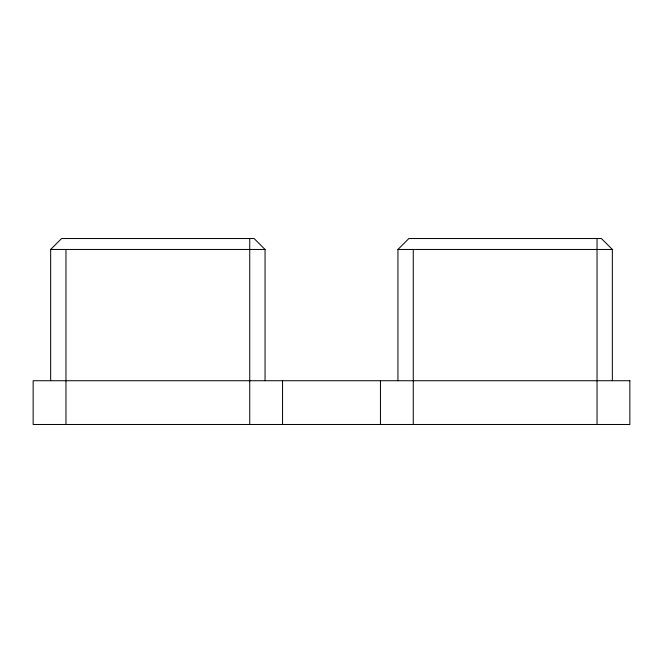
<?xml version="1.0" encoding="UTF-8"?>
<svg xmlns="http://www.w3.org/2000/svg" width="663" height="663" viewBox="0 0 663 663"><rect width="100%" height="100%" fill="white"/><g stroke="black" fill="none" stroke-linecap="round" stroke-linejoin="round"><path stroke-width="0.99" d="M50.653 380.728L50.653 249.462L61.593 238.523L254.111 238.523L265.051 249.462L265.051 380.728M397.949 380.728L397.949 249.462L408.889 238.523L601.407 238.523L612.347 249.462L612.347 380.728M50.653 249.462L265.051 249.462M397.949 249.462L612.347 249.462M597.031 238.523L597.031 424.477M413.264 249.462L413.264 424.477M380.454 380.728L380.454 424.477M282.546 380.728L282.546 424.477M249.736 238.523L249.736 424.477M65.968 249.462L65.968 424.477M629.85 380.728L33.15 380.728L33.15 424.477L629.85 424.477L629.85 380.728"/></g></svg>
